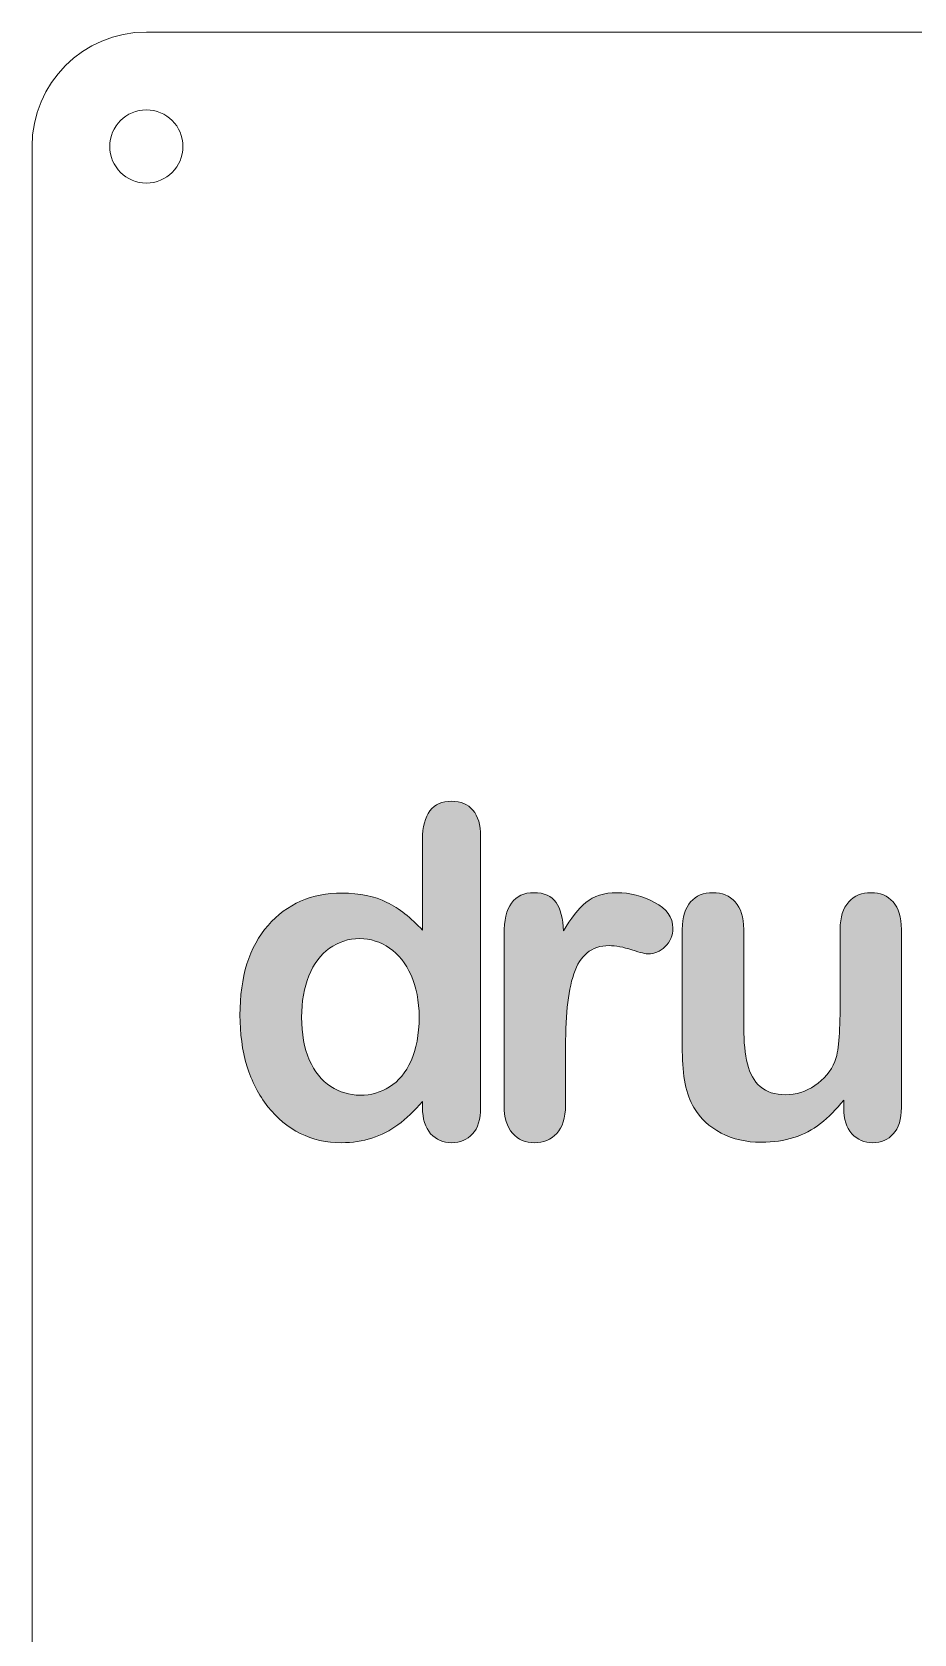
# Model space of a CAD drawing. Header units: millimetres. Extents: x 0 to 366, y 0 to 574.
# Drawn here: x 92 to 130.6, y 70 to 140 of the extents above; entities that cross this region are included whole.
import ezdxf

# ---------------------------------------------------------------- set-up
doc = ezdxf.new("R2010")
doc.units = ezdxf.units.MM
doc.layers.add('cut profiles', color=1, linetype='Continuous', lineweight=9, true_color=0xff0000)
doc.layers.add('raster engrave', color=7, linetype='Continuous', lineweight=5, true_color=0x000000)

msp = doc.modelspace()

# ---------------------------------------------------------------- hatches: boundary and pattern name
at = {"layer": 'raster engrave'}
h = msp.add_hatch(color=256, dxfattribs=at)
edge = h.paths.add_edge_path()
edge.add_spline(control_points=[(110.348, 106.397), (110.755, 106.397), (111.066, 106.266), (111.283, 106.003)], knot_values=[0, 0, 0, 0, 1, 1, 1, 1], degree=3, periodic=0)
edge.add_spline(control_points=[(111.283, 106.003), (111.506, 105.747), (111.618, 105.366), (111.618, 104.861)], knot_values=[0, 0, 0, 0, 1, 1, 1, 1], degree=3, periodic=0)
edge.add_line((111.618, 104.861), (111.618, 93.009))
edge.add_spline(control_points=[(111.618, 93.009), (111.618, 92.497), (111.499, 92.113), (111.263, 91.858)], knot_values=[0, 0, 0, 0, 1, 1, 1, 1], degree=3, periodic=0)
edge.add_spline(control_points=[(111.263, 91.858), (111.027, 91.602), (110.722, 91.474), (110.348, 91.474)], knot_values=[0, 0, 0, 0, 1, 1, 1, 1], degree=3, periodic=0)
edge.add_spline(control_points=[(110.348, 91.474), (109.98, 91.474), (109.675, 91.605), (109.432, 91.867)], knot_values=[0, 0, 0, 0, 1, 1, 1, 1], degree=3, periodic=0)
edge.add_spline(control_points=[(109.432, 91.867), (109.196, 92.136), (109.078, 92.517), (109.078, 93.009)], knot_values=[0, 0, 0, 0, 1, 1, 1, 1], degree=3, periodic=0)
edge.add_line((109.078, 93.009), (109.078, 93.275))
edge.add_spline(control_points=[(109.078, 93.275), (108.717, 92.862), (108.359, 92.524), (108.005, 92.261)], knot_values=[0, 0, 0, 0, 1, 1, 1, 1], degree=3, periodic=0)
edge.add_spline(control_points=[(108.005, 92.261), (107.657, 92.005), (107.277, 91.812), (106.863, 91.68)], knot_values=[0, 0, 0, 0, 1, 1, 1, 1], degree=3, periodic=0)
edge.add_spline(control_points=[(106.863, 91.68), (106.456, 91.543), (106.01, 91.474), (105.524, 91.474)], knot_values=[0, 0, 0, 0, 1, 1, 1, 1], degree=3, periodic=0)
edge.add_spline(control_points=[(105.524, 91.474), (104.881, 91.474), (104.284, 91.608), (103.733, 91.877)], knot_values=[0, 0, 0, 0, 1, 1, 1, 1], degree=3, periodic=0)
edge.add_spline(control_points=[(103.733, 91.877), (103.188, 92.153), (102.716, 92.543), (102.315, 93.049)], knot_values=[0, 0, 0, 0, 1, 1, 1, 1], degree=3, periodic=0)
edge.add_spline(control_points=[(102.315, 93.049), (101.915, 93.554), (101.61, 94.148), (101.4, 94.83)], knot_values=[0, 0, 0, 0, 1, 1, 1, 1], degree=3, periodic=0)
edge.add_spline(control_points=[(101.4, 94.83), (101.196, 95.513), (101.095, 96.251), (101.095, 97.045)], knot_values=[0, 0, 0, 0, 1, 1, 1, 1], degree=3, periodic=0)
edge.add_spline(control_points=[(101.095, 97.045), (101.095, 98.725), (101.505, 100.034), (102.325, 100.973)], knot_values=[0, 0, 0, 0, 1, 1, 1, 1], degree=3, periodic=0)
edge.add_spline(control_points=[(102.325, 100.973), (103.145, 101.911), (104.225, 102.381), (105.564, 102.381)], knot_values=[0, 0, 0, 0, 1, 1, 1, 1], degree=3, periodic=0)
edge.add_spline(control_points=[(105.564, 102.381), (106.338, 102.381), (106.991, 102.246), (107.523, 101.977)], knot_values=[0, 0, 0, 0, 1, 1, 1, 1], degree=3, periodic=0)
edge.add_spline(control_points=[(107.523, 101.977), (108.054, 101.714), (108.573, 101.308), (109.078, 100.756)], knot_values=[0, 0, 0, 0, 1, 1, 1, 1], degree=3, periodic=0)
edge.add_line((109.078, 100.756), (109.078, 104.723))
edge.add_spline(control_points=[(109.078, 104.723), (109.078, 105.275), (109.186, 105.691), (109.403, 105.974)], knot_values=[0, 0, 0, 0, 1, 1, 1, 1], degree=3, periodic=0)
edge.add_spline(control_points=[(109.403, 105.974), (109.626, 106.256), (109.941, 106.397), (110.348, 106.397)], knot_values=[0, 0, 0, 0, 1, 1, 1, 1], degree=3, periodic=0)
edge = h.paths.add_edge_path()
edge.add_spline(control_points=[(108.93, 96.957), (108.93, 97.672), (108.812, 98.286), (108.576, 98.797)], knot_values=[0, 0, 0, 0, 1, 1, 1, 1], degree=3, periodic=0)
edge.add_spline(control_points=[(108.576, 98.797), (108.346, 99.316), (108.031, 99.71), (107.631, 99.979)], knot_values=[0, 0, 0, 0, 1, 1, 1, 1], degree=3, periodic=0)
edge.add_spline(control_points=[(107.631, 99.979), (107.237, 100.254), (106.804, 100.392), (106.332, 100.392)], knot_values=[0, 0, 0, 0, 1, 1, 1, 1], degree=3, periodic=0)
edge.add_spline(control_points=[(106.332, 100.392), (105.839, 100.392), (105.4, 100.251), (105.012, 99.969)], knot_values=[0, 0, 0, 0, 1, 1, 1, 1], degree=3, periodic=0)
edge.add_spline(control_points=[(105.012, 99.969), (104.625, 99.693), (104.323, 99.293), (104.107, 98.768)], knot_values=[0, 0, 0, 0, 1, 1, 1, 1], degree=3, periodic=0)
edge.add_spline(control_points=[(104.107, 98.768), (103.897, 98.249), (103.792, 97.646), (103.792, 96.957)], knot_values=[0, 0, 0, 0, 1, 1, 1, 1], degree=3, periodic=0)
edge.add_spline(control_points=[(103.792, 96.957), (103.792, 96.228), (103.903, 95.608), (104.127, 95.096)], knot_values=[0, 0, 0, 0, 1, 1, 1, 1], degree=3, periodic=0)
edge.add_spline(control_points=[(104.127, 95.096), (104.356, 94.584), (104.668, 94.197), (105.062, 93.935)], knot_values=[0, 0, 0, 0, 1, 1, 1, 1], degree=3, periodic=0)
edge.add_spline(control_points=[(105.062, 93.935), (105.455, 93.679), (105.885, 93.551), (106.351, 93.551)], knot_values=[0, 0, 0, 0, 1, 1, 1, 1], degree=3, periodic=0)
edge.add_spline(control_points=[(106.351, 93.551), (106.824, 93.551), (107.254, 93.672), (107.641, 93.915)], knot_values=[0, 0, 0, 0, 1, 1, 1, 1], degree=3, periodic=0)
edge.add_spline(control_points=[(107.641, 93.915), (108.034, 94.164), (108.346, 94.542), (108.576, 95.047)], knot_values=[0, 0, 0, 0, 1, 1, 1, 1], degree=3, periodic=0)
edge.add_spline(control_points=[(108.576, 95.047), (108.812, 95.559), (108.93, 96.195), (108.93, 96.957)], knot_values=[0, 0, 0, 0, 1, 1, 1, 1], degree=3, periodic=0)
h = msp.add_hatch(color=256, dxfattribs=at)
edge = h.paths.add_edge_path()
edge.add_spline(control_points=[(117.583, 102.4), (118.147, 102.4), (118.695, 102.259), (119.227, 101.977)], knot_values=[0, 0, 0, 0, 1, 1, 1, 1], degree=3, periodic=0)
edge.add_spline(control_points=[(119.227, 101.977), (119.758, 101.695), (120.024, 101.321), (120.024, 100.855)], knot_values=[0, 0, 0, 0, 1, 1, 1, 1], degree=3, periodic=0)
edge.add_spline(control_points=[(120.024, 100.855), (120.024, 100.527), (119.909, 100.254), (119.68, 100.038)], knot_values=[0, 0, 0, 0, 1, 1, 1, 1], degree=3, periodic=0)
edge.add_spline(control_points=[(119.68, 100.038), (119.457, 99.828), (119.214, 99.723), (118.951, 99.723)], knot_values=[0, 0, 0, 0, 1, 1, 1, 1], degree=3, periodic=0)
edge.add_spline(control_points=[(118.951, 99.723), (118.853, 99.723), (118.613, 99.782), (118.233, 99.9)], knot_values=[0, 0, 0, 0, 1, 1, 1, 1], degree=3, periodic=0)
edge.add_spline(control_points=[(118.233, 99.9), (117.859, 100.025), (117.527, 100.087), (117.238, 100.087)], knot_values=[0, 0, 0, 0, 1, 1, 1, 1], degree=3, periodic=0)
edge.add_spline(control_points=[(117.238, 100.087), (116.845, 100.087), (116.523, 99.982), (116.274, 99.772)], knot_values=[0, 0, 0, 0, 1, 1, 1, 1], degree=3, periodic=0)
edge.add_spline(control_points=[(116.274, 99.772), (116.024, 99.569), (115.831, 99.263), (115.693, 98.856)], knot_values=[0, 0, 0, 0, 1, 1, 1, 1], degree=3, periodic=0)
edge.add_spline(control_points=[(115.693, 98.856), (115.555, 98.45), (115.46, 97.964), (115.407, 97.4)], knot_values=[0, 0, 0, 0, 1, 1, 1, 1], degree=3, periodic=0)
edge.add_spline(control_points=[(115.407, 97.4), (115.355, 96.842), (115.329, 96.159), (115.329, 95.352)], knot_values=[0, 0, 0, 0, 1, 1, 1, 1], degree=3, periodic=0)
edge.add_line((115.329, 95.352), (115.329, 93.108))
edge.add_spline(control_points=[(115.329, 93.108), (115.329, 92.563), (115.201, 92.153), (114.945, 91.877)], knot_values=[0, 0, 0, 0, 1, 1, 1, 1], degree=3, periodic=0)
edge.add_spline(control_points=[(114.945, 91.877), (114.689, 91.608), (114.364, 91.474), (113.97, 91.474)], knot_values=[0, 0, 0, 0, 1, 1, 1, 1], degree=3, periodic=0)
edge.add_spline(control_points=[(113.97, 91.474), (113.583, 91.474), (113.265, 91.611), (113.015, 91.887)], knot_values=[0, 0, 0, 0, 1, 1, 1, 1], degree=3, periodic=0)
edge.add_spline(control_points=[(113.015, 91.887), (112.766, 92.163), (112.641, 92.57), (112.641, 93.108)], knot_values=[0, 0, 0, 0, 1, 1, 1, 1], degree=3, periodic=0)
edge.add_line((112.641, 93.108), (112.641, 100.589))
edge.add_spline(control_points=[(112.641, 100.589), (112.641, 101.796), (113.078, 102.4), (113.951, 102.4)], knot_values=[0, 0, 0, 0, 1, 1, 1, 1], degree=3, periodic=0)
edge.add_spline(control_points=[(113.951, 102.4), (114.397, 102.4), (114.718, 102.259), (114.915, 101.977)], knot_values=[0, 0, 0, 0, 1, 1, 1, 1], degree=3, periodic=0)
edge.add_spline(control_points=[(114.915, 101.977), (115.112, 101.695), (115.22, 101.278), (115.24, 100.727)], knot_values=[0, 0, 0, 0, 1, 1, 1, 1], degree=3, periodic=0)
edge.add_spline(control_points=[(115.24, 100.727), (115.562, 101.278), (115.89, 101.695), (116.224, 101.977)], knot_values=[0, 0, 0, 0, 1, 1, 1, 1], degree=3, periodic=0)
edge.add_spline(control_points=[(116.224, 101.977), (116.566, 102.259), (117.019, 102.4), (117.583, 102.4)], knot_values=[0, 0, 0, 0, 1, 1, 1, 1], degree=3, periodic=0)
h = msp.add_hatch(color=256, dxfattribs=at)
edge = h.paths.add_edge_path()
edge.add_spline(control_points=[(127.496, 93.334), (127.174, 92.927), (126.836, 92.586), (126.482, 92.31)], knot_values=[0, 0, 0, 0, 1, 1, 1, 1], degree=3, periodic=0)
edge.add_spline(control_points=[(126.482, 92.31), (126.127, 92.035), (125.74, 91.831), (125.32, 91.7)], knot_values=[0, 0, 0, 0, 1, 1, 1, 1], degree=3, periodic=0)
edge.add_spline(control_points=[(125.32, 91.7), (124.9, 91.562), (124.421, 91.493), (123.883, 91.493)], knot_values=[0, 0, 0, 0, 1, 1, 1, 1], degree=3, periodic=0)
edge.add_spline(control_points=[(123.883, 91.493), (123.233, 91.493), (122.649, 91.628), (122.131, 91.897)], knot_values=[0, 0, 0, 0, 1, 1, 1, 1], degree=3, periodic=0)
edge.add_spline(control_points=[(122.131, 91.897), (121.619, 92.166), (121.222, 92.537), (120.94, 93.009)], knot_values=[0, 0, 0, 0, 1, 1, 1, 1], degree=3, periodic=0)
edge.add_spline(control_points=[(120.94, 93.009), (120.605, 93.58), (120.438, 94.401), (120.438, 95.47)], knot_values=[0, 0, 0, 0, 1, 1, 1, 1], degree=3, periodic=0)
edge.add_line((120.438, 95.47), (120.438, 100.796))
edge.add_spline(control_points=[(120.438, 100.796), (120.438, 101.334), (120.559, 101.734), (120.802, 101.997)], knot_values=[0, 0, 0, 0, 1, 1, 1, 1], degree=3, periodic=0)
edge.add_spline(control_points=[(120.802, 101.997), (121.045, 102.266), (121.366, 102.4), (121.767, 102.4)], knot_values=[0, 0, 0, 0, 1, 1, 1, 1], degree=3, periodic=0)
edge.add_spline(control_points=[(121.767, 102.4), (122.173, 102.4), (122.502, 102.266), (122.751, 101.997)], knot_values=[0, 0, 0, 0, 1, 1, 1, 1], degree=3, periodic=0)
edge.add_spline(control_points=[(122.751, 101.997), (123, 101.728), (123.125, 101.327), (123.125, 100.796)], knot_values=[0, 0, 0, 0, 1, 1, 1, 1], degree=3, periodic=0)
edge.add_line((123.125, 100.796), (123.125, 96.494))
edge.add_spline(control_points=[(123.125, 96.494), (123.125, 95.871), (123.177, 95.346), (123.282, 94.919)], knot_values=[0, 0, 0, 0, 1, 1, 1, 1], degree=3, periodic=0)
edge.add_spline(control_points=[(123.282, 94.919), (123.387, 94.499), (123.574, 94.168), (123.844, 93.925)], knot_values=[0, 0, 0, 0, 1, 1, 1, 1], degree=3, periodic=0)
edge.add_spline(control_points=[(123.844, 93.925), (124.119, 93.688), (124.49, 93.57), (124.956, 93.57)], knot_values=[0, 0, 0, 0, 1, 1, 1, 1], degree=3, periodic=0)
edge.add_spline(control_points=[(124.956, 93.57), (125.409, 93.57), (125.835, 93.705), (126.236, 93.974)], knot_values=[0, 0, 0, 0, 1, 1, 1, 1], degree=3, periodic=0)
edge.add_spline(control_points=[(126.236, 93.974), (126.636, 94.243), (126.928, 94.594), (127.112, 95.027)], knot_values=[0, 0, 0, 0, 1, 1, 1, 1], degree=3, periodic=0)
edge.add_spline(control_points=[(127.112, 95.027), (127.263, 95.408), (127.338, 96.241), (127.338, 97.528)], knot_values=[0, 0, 0, 0, 1, 1, 1, 1], degree=3, periodic=0)
edge.add_line((127.338, 97.528), (127.338, 100.796))
edge.add_spline(control_points=[(127.338, 100.796), (127.338, 101.327), (127.463, 101.728), (127.712, 101.997)], knot_values=[0, 0, 0, 0, 1, 1, 1, 1], degree=3, periodic=0)
edge.add_spline(control_points=[(127.712, 101.997), (127.962, 102.266), (128.286, 102.4), (128.687, 102.4)], knot_values=[0, 0, 0, 0, 1, 1, 1, 1], degree=3, periodic=0)
edge.add_spline(control_points=[(128.687, 102.4), (129.087, 102.4), (129.409, 102.266), (129.651, 101.997)], knot_values=[0, 0, 0, 0, 1, 1, 1, 1], degree=3, periodic=0)
edge.add_spline(control_points=[(129.651, 101.997), (129.894, 101.734), (130.016, 101.334), (130.016, 100.796)], knot_values=[0, 0, 0, 0, 1, 1, 1, 1], degree=3, periodic=0)
edge.add_line((130.016, 100.796), (130.016, 93.009))
edge.add_spline(control_points=[(130.016, 93.009), (130.016, 92.497), (129.897, 92.113), (129.661, 91.858)], knot_values=[0, 0, 0, 0, 1, 1, 1, 1], degree=3, periodic=0)
edge.add_spline(control_points=[(129.661, 91.858), (129.432, 91.602), (129.133, 91.474), (128.765, 91.474)], knot_values=[0, 0, 0, 0, 1, 1, 1, 1], degree=3, periodic=0)
edge.add_spline(control_points=[(128.765, 91.474), (128.398, 91.474), (128.093, 91.605), (127.85, 91.867)], knot_values=[0, 0, 0, 0, 1, 1, 1, 1], degree=3, periodic=0)
edge.add_spline(control_points=[(127.85, 91.867), (127.614, 92.136), (127.496, 92.511), (127.496, 92.99)], knot_values=[0, 0, 0, 0, 1, 1, 1, 1], degree=3, periodic=0)
edge.add_line((127.496, 92.99), (127.496, 93.334))

# ---------------------------------------------------------------- linework, layer by layer
at = {"layer": 'cut profiles'}
for p, q in [((97.004, 140.008), (177.004, 140.008)), ((92.004, 30.008), (92.004, 135.008))]:
    msp.add_line(p, q, dxfattribs=at)
msp.add_circle((97.004, 135.008), 1.6, dxfattribs=at)
msp.add_arc((97.004, 135.008), 5, 90, 180, dxfattribs=at)
at = {"layer": 'raster engrave', "color": 7, "true_color": 0xffffff}
for points in [[(109.078, 100.756), (109.078, 104.723)], [(111.618, 104.861), (111.618, 93.009)], [(112.641, 93.108), (112.641, 100.589)], [(120.438, 95.47), (120.438, 100.796)], [(123.125, 100.796), (123.125, 96.494)], [(127.338, 97.528), (127.338, 100.796)], [(130.016, 100.796), (130.016, 93.009)], [(115.329, 95.352), (115.329, 93.108)], [(109.078, 93.009), (109.078, 93.275)], [(127.496, 92.99), (127.496, 93.334)]]:
    msp.add_lwpolyline(points, dxfattribs=at)
for points in [[(109.078, 104.723), (109.078, 105.275), (109.186, 105.691), (109.403, 105.974)], [(109.403, 105.974), (109.626, 106.256), (109.941, 106.397), (110.348, 106.397)], [(110.348, 106.397), (110.755, 106.397), (111.066, 106.266), (111.283, 106.003)], [(111.283, 106.003), (111.506, 105.747), (111.618, 105.366), (111.618, 104.861)], [(102.325, 100.973), (103.145, 101.911), (104.225, 102.381), (105.564, 102.381)], [(105.564, 102.381), (106.338, 102.381), (106.991, 102.246), (107.523, 101.977)], [(112.641, 100.589), (112.641, 101.796), (113.078, 102.4), (113.951, 102.4)], [(113.951, 102.4), (114.397, 102.4), (114.718, 102.259), (114.915, 101.977)], [(116.224, 101.977), (116.566, 102.259), (117.019, 102.4), (117.583, 102.4)], [(117.583, 102.4), (118.147, 102.4), (118.695, 102.259), (119.227, 101.977)], [(120.802, 101.997), (121.045, 102.266), (121.366, 102.4), (121.767, 102.4)], [(121.767, 102.4), (122.173, 102.4), (122.502, 102.266), (122.751, 101.997)], [(127.712, 101.997), (127.962, 102.266), (128.286, 102.4), (128.687, 102.4)], [(128.687, 102.4), (129.087, 102.4), (129.409, 102.266), (129.651, 101.997)], [(107.523, 101.977), (108.054, 101.714), (108.573, 101.308), (109.078, 100.756)], [(114.915, 101.977), (115.112, 101.695), (115.22, 101.278), (115.24, 100.727)], [(115.24, 100.727), (115.562, 101.278), (115.89, 101.695), (116.224, 101.977)], [(119.227, 101.977), (119.758, 101.695), (120.024, 101.321), (120.024, 100.855)], [(120.438, 100.796), (120.438, 101.334), (120.559, 101.734), (120.802, 101.997)], [(122.751, 101.997), (123, 101.728), (123.125, 101.327), (123.125, 100.796)], [(127.338, 100.796), (127.338, 101.327), (127.463, 101.728), (127.712, 101.997)], [(129.651, 101.997), (129.894, 101.734), (130.016, 101.334), (130.016, 100.796)], [(101.095, 97.045), (101.095, 98.725), (101.505, 100.034), (102.325, 100.973)], [(120.024, 100.855), (120.024, 100.527), (119.909, 100.254), (119.68, 100.038)], [(106.332, 100.392), (105.839, 100.392), (105.4, 100.251), (105.012, 99.969)], [(107.631, 99.979), (107.237, 100.254), (106.804, 100.392), (106.332, 100.392)], [(105.012, 99.969), (104.625, 99.693), (104.323, 99.293), (104.107, 98.768)], [(108.576, 98.797), (108.346, 99.316), (108.031, 99.71), (107.631, 99.979)], [(116.274, 99.772), (116.024, 99.569), (115.831, 99.263), (115.693, 98.856)], [(117.238, 100.087), (116.845, 100.087), (116.523, 99.982), (116.274, 99.772)], [(118.233, 99.9), (117.859, 100.025), (117.527, 100.087), (117.238, 100.087)], [(118.951, 99.723), (118.853, 99.723), (118.613, 99.782), (118.233, 99.9)], [(119.68, 100.038), (119.457, 99.828), (119.214, 99.723), (118.951, 99.723)], [(104.107, 98.768), (103.897, 98.249), (103.792, 97.646), (103.792, 96.957)], [(108.93, 96.957), (108.93, 97.672), (108.812, 98.286), (108.576, 98.797)], [(115.693, 98.856), (115.555, 98.45), (115.46, 97.964), (115.407, 97.4)], [(115.407, 97.4), (115.355, 96.842), (115.329, 96.159), (115.329, 95.352)], [(127.112, 95.027), (127.263, 95.408), (127.338, 96.241), (127.338, 97.528)], [(101.4, 94.83), (101.196, 95.513), (101.095, 96.251), (101.095, 97.045)], [(103.792, 96.957), (103.792, 96.228), (103.903, 95.608), (104.127, 95.096)], [(108.576, 95.047), (108.812, 95.559), (108.93, 96.195), (108.93, 96.957)], [(123.125, 96.494), (123.125, 95.871), (123.177, 95.346), (123.282, 94.919)], [(120.94, 93.009), (120.605, 93.58), (120.438, 94.401), (120.438, 95.47)], [(102.315, 93.049), (101.915, 93.554), (101.61, 94.148), (101.4, 94.83)], [(104.127, 95.096), (104.356, 94.584), (104.668, 94.197), (105.062, 93.935)], [(107.641, 93.915), (108.034, 94.164), (108.346, 94.542), (108.576, 95.047)], [(123.282, 94.919), (123.387, 94.499), (123.574, 94.168), (123.844, 93.925)], [(126.236, 93.974), (126.636, 94.243), (126.928, 94.594), (127.112, 95.027)], [(105.062, 93.935), (105.455, 93.679), (105.885, 93.551), (106.351, 93.551)], [(106.351, 93.551), (106.824, 93.551), (107.254, 93.672), (107.641, 93.915)], [(123.844, 93.925), (124.119, 93.688), (124.49, 93.57), (124.956, 93.57)], [(124.956, 93.57), (125.409, 93.57), (125.835, 93.705), (126.236, 93.974)], [(109.078, 93.275), (108.717, 92.862), (108.359, 92.524), (108.005, 92.261)], [(113.015, 91.887), (112.766, 92.163), (112.641, 92.57), (112.641, 93.108)], [(115.329, 93.108), (115.329, 92.563), (115.201, 92.153), (114.945, 91.877)], [(127.496, 93.334), (127.174, 92.927), (126.836, 92.586), (126.482, 92.31)], [(103.733, 91.877), (103.188, 92.153), (102.716, 92.543), (102.315, 93.049)], [(109.432, 91.867), (109.196, 92.136), (109.078, 92.517), (109.078, 93.009)], [(111.618, 93.009), (111.618, 92.497), (111.499, 92.113), (111.263, 91.858)], [(122.131, 91.897), (121.619, 92.166), (121.222, 92.537), (120.94, 93.009)], [(127.85, 91.867), (127.614, 92.136), (127.496, 92.511), (127.496, 92.99)], [(130.016, 93.009), (130.016, 92.497), (129.897, 92.113), (129.661, 91.858)], [(105.524, 91.474), (104.881, 91.474), (104.284, 91.608), (103.733, 91.877)], [(108.005, 92.261), (107.657, 92.005), (107.277, 91.812), (106.863, 91.68)], [(110.348, 91.474), (109.98, 91.474), (109.675, 91.605), (109.432, 91.867)], [(111.263, 91.858), (111.027, 91.602), (110.722, 91.474), (110.348, 91.474)], [(113.97, 91.474), (113.583, 91.474), (113.265, 91.611), (113.015, 91.887)], [(114.945, 91.877), (114.689, 91.608), (114.364, 91.474), (113.97, 91.474)], [(123.883, 91.493), (123.233, 91.493), (122.649, 91.628), (122.131, 91.897)], [(125.32, 91.7), (124.9, 91.562), (124.421, 91.493), (123.883, 91.493)], [(126.482, 92.31), (126.127, 92.035), (125.74, 91.831), (125.32, 91.7)], [(128.765, 91.474), (128.398, 91.474), (128.093, 91.605), (127.85, 91.867)], [(129.661, 91.858), (129.432, 91.602), (129.133, 91.474), (128.765, 91.474)], [(106.863, 91.68), (106.456, 91.543), (106.01, 91.474), (105.524, 91.474)]]:
    msp.add_open_spline(points, degree=3, dxfattribs=at)

doc.saveas('drawing.dxf')
